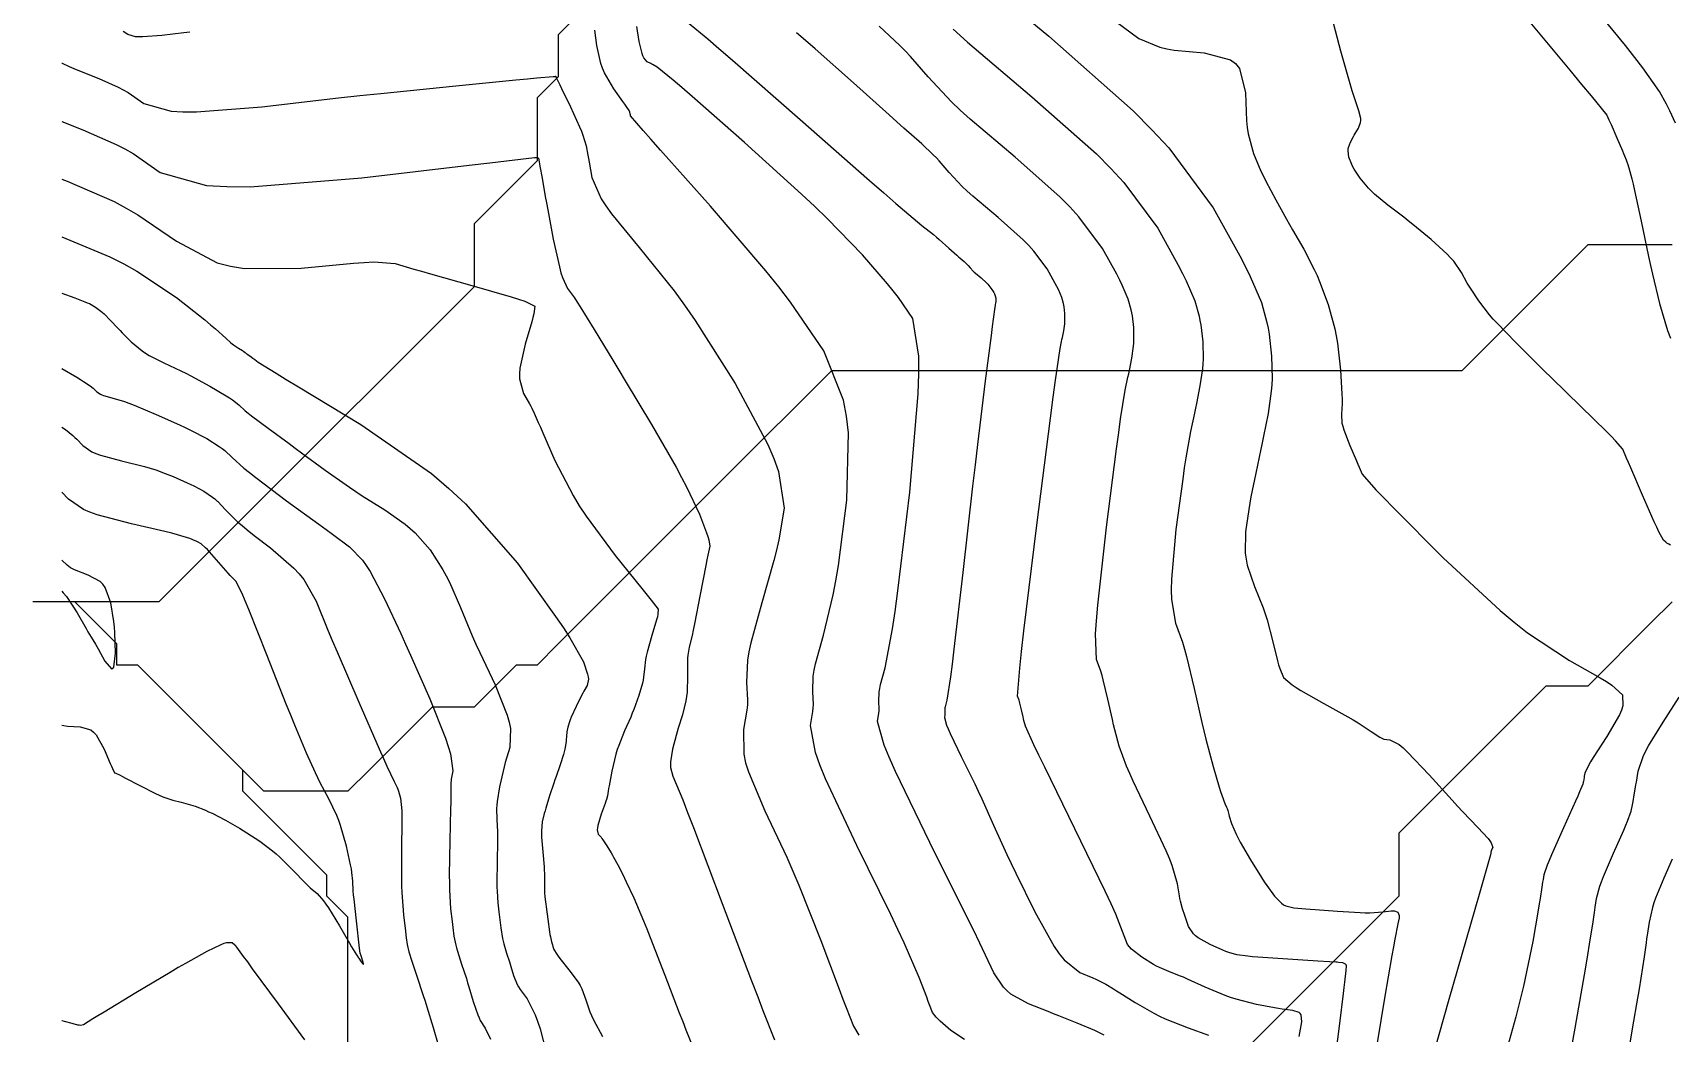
# Model space of a CAD drawing. Header units: metres. Extents: x 837117 to 838479, y 1189012 to 1191015.
# Drawn here: x 837475.1 to 837553, y 1189244.9 to 1189292.5 of the extents above; entities that cross this region are included whole.
import ezdxf

# ---------------------------------------------------------------- set-up
doc = ezdxf.new("R2010")
doc.units = ezdxf.units.M
doc.header["$LTSCALE"] = 0.3
for name, color, linetype in [('COTAS 10', 1, 'Continuous'), ('COTAS INT', 252, 'Continuous'), ('DRENAJE', 5, 'Continuous')]:
    doc.layers.add(name, color=color, linetype=linetype)

msp = doc.modelspace()

# ---------------------------------------------------------------- linework, layer by layer
at = {"layer": 'COTAS 10'}
for points in [[(837506.266, 1189292.99), (837507.238, 1189292.193), (837507.764, 1189291.741), (837508.402, 1189291.188), (837511.632, 1189288.354), (837514.927, 1189285.459), (837515.605, 1189284.868), (837516.182, 1189284.368), (837517.418, 1189283.321), (837517.964, 1189282.881), (837518.106, 1189282.763), (837518.244, 1189282.647), (837518.706, 1189282.242), (837519.08, 1189281.903), (837519.163, 1189281.829), (837519.236, 1189281.763), (837519.425, 1189281.596), (837519.548, 1189281.481), (837519.58, 1189281.449), (837519.611, 1189281.416), (837519.714, 1189281.296), (837519.853, 1189281.148), (837519.906, 1189281.098), (837519.965, 1189281.045), (837520.23, 1189280.819), (837520.496, 1189280.584), (837520.556, 1189280.524), (837520.609, 1189280.466), (837520.749, 1189280.276), (837520.834, 1189280.124), (837520.852, 1189280.09), (837520.867, 1189280.059), (837520.903, 1189279.976), (837520.92, 1189279.914), (837520.923, 1189279.896), (837520.927, 1189279.877), (837520.935, 1189279.807), (837520.936, 1189279.736), (837520.934, 1189279.696), (837520.923, 1189279.625), (837520.909, 1189279.553), (837520.905, 1189279.533), (837520.9, 1189279.513), (837520.884, 1189279.437), (837520.805, 1189278.851), (837520.761, 1189278.509), (837520.707, 1189278.088), (837520.432, 1189275.919), (837520.062, 1189272.893), (837519.948, 1189271.931), (837519.83, 1189270.916), (837519.362, 1189266.806), (837518.942, 1189263.161), (837518.854, 1189262.44), (837518.778, 1189261.844), (837518.606, 1189260.732), (837518.534, 1189260.472), (837518.522, 1189260.413), (837518.513, 1189260.36), (837518.507, 1189260.215), (837518.514, 1189260.102), (837518.512, 1189260.069), (837518.509, 1189260.035), (837518.487, 1189259.908), (837518.59, 1189259.544), (837518.667, 1189259.361), (837518.764, 1189259.143), (837519.289, 1189258.055), (837519.928, 1189256.75), (837520.096, 1189256.394), (837520.262, 1189256.04), (837520.831, 1189254.78), (837521.464, 1189253.389), (837521.669, 1189252.953), (837521.888, 1189252.495), (837522.785, 1189250.653), (837523.713, 1189249.001), (837523.951, 1189248.662), (837524.18, 1189248.375), (837524.936, 1189247.764), (837525.551, 1189247.513), (837525.691, 1189247.452), (837525.817, 1189247.394), (837526.163, 1189247.218), (837526.535, 1189246.991), (837526.677, 1189246.901), (837526.837, 1189246.8), (837527.555, 1189246.34), (837528.448, 1189245.83), (837528.717, 1189245.698), (837528.996, 1189245.57), (837530.082, 1189245.14), (837531.055, 1189244.792)], [(837526.642, 1189293.018), (837527.739, 1189292.209), (837528.741, 1189291.807), (837529.067, 1189291.727), (837529.413, 1189291.659), (837530.839, 1189291.526), (837532.092, 1189291.205), (837532.329, 1189291.02), (837532.519, 1189290.793), (837532.809, 1189289.623), (837532.856, 1189288.302), (837532.893, 1189287.98), (837532.939, 1189287.677), (837533.191, 1189286.739), (837533.547, 1189285.905), (837533.659, 1189285.668), (837533.776, 1189285.428), (837534.249, 1189284.537), (837534.764, 1189283.623), (837534.908, 1189283.369), (837535.053, 1189283.113), (837535.583, 1189282.186), (837536.084, 1189281.216), (837536.212, 1189280.935), (837536.334, 1189280.648), (837536.736, 1189279.563), (837537.052, 1189278.399), (837537.12, 1189278.063), (837537.181, 1189277.72), (837537.331, 1189276.43), (837537.397, 1189275.298), (837537.404, 1189275.056), (837537.407, 1189274.844), (837537.376, 1189274.333), (837537.4, 1189273.915), (837537.437, 1189273.761), (837537.486, 1189273.591), (837537.774, 1189272.841), (837538.092, 1189272.11), (837538.16, 1189271.952), (837538.22, 1189271.814), (837538.365, 1189271.477), (837539.011, 1189270.74), (837539.386, 1189270.35), (837539.846, 1189269.879), (837542.217, 1189267.507), (837544.917, 1189264.993), (837545.584, 1189264.433), (837546.217, 1189263.932), (837548.214, 1189262.615), (837549.68, 1189261.797), (837549.978, 1189261.611), (837550.23, 1189261.442), (837550.748, 1189260.976), (837550.763, 1189260.458), (837550.697, 1189260.256), (837550.601, 1189260.029), (837550, 1189258.995), (837549.353, 1189257.999), (837549.227, 1189257.795), (837549.125, 1189257.623), (837548.948, 1189257.262), (837548.924, 1189257.118), (837548.919, 1189257.083), (837548.913, 1189257.05), (837548.897, 1189256.948), (837548.882, 1189256.862), (837548.877, 1189256.839), (837548.873, 1189256.816), (837548.855, 1189256.736), (837548.702, 1189256.37), (837548.612, 1189256.167), (837548.502, 1189255.919), (837547.932, 1189254.657), (837547.359, 1189253.369), (837547.247, 1189253.105), (837547.156, 1189252.881), (837546.993, 1189252.409), (837546.962, 1189252.194), (837546.953, 1189252.132), (837546.944, 1189252.069), (837546.913, 1189251.836), (837546.827, 1189251.293), (837546.784, 1189251.036), (837546.733, 1189250.731), (837546.479, 1189249.244), (837546.034, 1189247.124), (837545.862, 1189246.42), (837545.669, 1189245.665), (837544.796, 1189242.52)], [(837476.514, 1189285.524), (837476.755, 1189285.431), (837478.999, 1189284.45), (837479.574, 1189284.146), (837480.128, 1189283.829), (837481.959, 1189282.565), (837483.903, 1189281.544), (837484.528, 1189281.379), (837485.19, 1189281.265), (837487.896, 1189281.282), (837490.375, 1189281.53), (837490.895, 1189281.562), (837491.342, 1189281.579), (837492.356, 1189281.508), (837493.245, 1189281.244), (837493.615, 1189281.138), (837494.037, 1189281.018), (837496.006, 1189280.468), (837497.876, 1189279.926), (837498.236, 1189279.811), (837498.527, 1189279.711), (837499.009, 1189279.477), (837498.959, 1189279.118), (837498.915, 1189278.939), (837498.858, 1189278.725), (837498.546, 1189277.667), (837498.292, 1189276.526), (837498.273, 1189276.259), (837498.276, 1189276.015), (837498.468, 1189275.314), (837498.751, 1189274.831), (837498.811, 1189274.724), (837498.862, 1189274.629), (837498.982, 1189274.385), (837499.172, 1189273.938), (837499.268, 1189273.714), (837499.383, 1189273.448), (837499.958, 1189272.128), (837500.823, 1189270.462), (837501.122, 1189269.978), (837501.446, 1189269.484), (837502.831, 1189267.616), (837504.089, 1189266.048), (837504.533, 1189265.493), (837504.878, 1189265.058), (837504.863, 1189264.822), (837504.835, 1189264.699), (837504.797, 1189264.551), (837504.574, 1189263.805), (837504.342, 1189263.008), (837504.299, 1189262.827), (837504.265, 1189262.663), (837504.216, 1189262.216), (837504.182, 1189261.818), (837504.156, 1189261.686), (837504.124, 1189261.543), (837503.951, 1189260.947), (837503.715, 1189260.288), (837503.643, 1189260.106), (837503.569, 1189259.925), (837503.278, 1189259.27), (837502.997, 1189258.578), (837502.93, 1189258.373), (837502.866, 1189258.163), (837502.674, 1189257.353), (837502.541, 1189256.657), (837502.515, 1189256.519), (837502.494, 1189256.404), (837502.458, 1189256.183), (837502.409, 1189256.006), (837502.381, 1189255.918), (837502.345, 1189255.814), (837502.162, 1189255.296), (837502.003, 1189254.769), (837501.982, 1189254.659), (837501.972, 1189254.565), (837502.021, 1189254.355), (837502.154, 1189254.203), (837502.197, 1189254.145), (837502.243, 1189254.081), (837502.431, 1189253.795), (837502.636, 1189253.456), (837502.693, 1189253.359), (837502.749, 1189253.261), (837502.952, 1189252.896), (837503.192, 1189252.427), (837503.271, 1189252.263), (837503.357, 1189252.085), (837503.713, 1189251.317), (837504.179, 1189250.23), (837504.333, 1189249.849), (837504.498, 1189249.434), (837505.187, 1189247.647), (837505.873, 1189245.851), (837506.038, 1189245.43), (837506.191, 1189245.042), (837506.652, 1189243.915)], [(837476.514, 1189259.537), (837476.6, 1189259.521), (837476.782, 1189259.495), (837477.379, 1189259.462), (837477.89, 1189259.309), (837478.018, 1189259.206), (837478.139, 1189259.078), (837478.528, 1189258.399), (837478.811, 1189257.714), (837478.866, 1189257.582), (837478.912, 1189257.474), (837478.991, 1189257.294), (837479.013, 1189257.277), (837479.022, 1189257.272), (837479.032, 1189257.268), (837479.078, 1189257.252), (837479.285, 1189257.152), (837479.397, 1189257.095), (837479.532, 1189257.024), (837480.217, 1189256.661), (837480.967, 1189256.283), (837481.144, 1189256.204), (837481.306, 1189256.135), (837481.781, 1189255.975), (837482.179, 1189255.875), (837482.293, 1189255.844), (837482.409, 1189255.811), (837482.843, 1189255.678), (837483.336, 1189255.489), (837483.49, 1189255.42), (837483.65, 1189255.345), (837484.29, 1189255.016), (837484.959, 1189254.635), (837485.138, 1189254.527), (837485.314, 1189254.419), (837485.925, 1189254.018), (837486.53, 1189253.557), (837486.701, 1189253.41), (837486.873, 1189253.254), (837487.511, 1189252.623), (837488.08, 1189252.037), (837488.21, 1189251.91), (837488.327, 1189251.798), (837488.648, 1189251.521), (837488.959, 1189251.178), (837489.068, 1189251.025), (837489.189, 1189250.846), (837489.71, 1189249.99), (837490.192, 1189249.158), (837490.288, 1189248.994), (837490.368, 1189248.858), (837490.519, 1189248.61), (837490.581, 1189248.523), (837490.605, 1189248.489), (837490.631, 1189248.451), (837490.749, 1189248.28), (837490.842, 1189248.171), (837490.852, 1189248.172), (837490.855, 1189248.187), (837490.811, 1189248.356), (837490.739, 1189248.564), (837490.726, 1189248.605), (837490.715, 1189248.637), (837490.697, 1189248.692), (837490.669, 1189248.932), (837490.518, 1189250.233), (837490.407, 1189251.253), (837490.387, 1189251.47), (837490.371, 1189251.66), (837490.349, 1189252.111), (837490.307, 1189252.531), (837490.278, 1189252.7), (837490.241, 1189252.892), (837490.045, 1189253.78), (837489.768, 1189254.756), (837489.68, 1189255.005), (837489.587, 1189255.244), (837489.211, 1189256.028), (837488.799, 1189256.802), (837488.683, 1189257.035), (837488.566, 1189257.276), (837488.141, 1189258.213), (837487.591, 1189259.531), (837487.396, 1189260.011), (837487.184, 1189260.542), (837486.263, 1189262.878), (837485.403, 1189265.037), (837485.229, 1189265.457), (837485.083, 1189265.799), (837484.785, 1189266.389), (837484.59, 1189266.578), (837484.508, 1189266.667), (837484.414, 1189266.772), (837483.976, 1189267.282), (837483.532, 1189267.792), (837483.435, 1189267.896), (837483.348, 1189267.985), (837483.128, 1189268.173), (837482.957, 1189268.263), (837482.901, 1189268.29), (837482.842, 1189268.318), (837482.599, 1189268.427), (837482.01, 1189268.602), (837481.732, 1189268.672), (837481.406, 1189268.751), (837479.813, 1189269.114), (837478.19, 1189269.552), (837477.844, 1189269.678), (837477.542, 1189269.807), (837476.826, 1189270.289), (837476.514, 1189270.621)]]:
    msp.add_lwpolyline(points, dxfattribs=at)
at = {"layer": 'COTAS INT'}
for points in [[(837519.66, 1189295.469), (837523.462, 1189292.318), (837527.464, 1189288.774), (837528.357, 1189287.872), (837529.157, 1189287.004), (837531.268, 1189284.157), (837532.535, 1189281.869), (837532.803, 1189281.354), (837533.034, 1189280.891), (837533.569, 1189279.645), (837533.825, 1189278.702), (837533.881, 1189278.429), (837533.93, 1189278.151), (837534.052, 1189277.105), (837534.074, 1189276.029), (837534.06, 1189275.732), (837534.037, 1189275.435), (837533.884, 1189274.368), (837533.666, 1189273.286), (837533.603, 1189272.98), (837533.538, 1189272.671), (837533.297, 1189271.534), (837533.07, 1189270.404), (837533.016, 1189270.1), (837532.965, 1189269.799), (837532.812, 1189268.743), (837532.798, 1189267.717), (837532.835, 1189267.434), (837532.889, 1189267.153), (837533.236, 1189266.141), (837533.651, 1189265.124), (837533.75, 1189264.839), (837533.841, 1189264.553), (837534.111, 1189263.506), (837534.326, 1189262.603), (837534.382, 1189262.408), (837534.437, 1189262.236), (837534.624, 1189261.812), (837535.025, 1189261.458), (837535.215, 1189261.33), (837535.438, 1189261.189), (837536.531, 1189260.573), (837537.678, 1189259.942), (837537.935, 1189259.792), (837538.167, 1189259.652), (837538.787, 1189259.234), (837539.199, 1189258.963), (837539.298, 1189258.915), (837539.392, 1189258.878), (837539.678, 1189258.845), (837540.114, 1189258.616), (837540.302, 1189258.456), (837540.518, 1189258.253), (837541.542, 1189257.174), (837542.637, 1189255.966), (837542.898, 1189255.683), (837543.141, 1189255.422), (837543.869, 1189254.667), (837544.347, 1189254.15), (837544.433, 1189254.04), (837544.499, 1189253.944), (837544.569, 1189253.716), (837544.519, 1189253.604), (837544.509, 1189253.582), (837544.501, 1189253.564), (837544.488, 1189253.528), (837544.486, 1189253.517), (837544.486, 1189253.514), (837544.485, 1189253.511), (837544.484, 1189253.499), (837544.479, 1189253.47), (837544.477, 1189253.457), (837544.474, 1189253.441), (837544.461, 1189253.363), (837544.147, 1189252.252), (837543.954, 1189251.584), (837543.716, 1189250.76), (837542.475, 1189246.483), (837541.261, 1189242.162)], [(837545.304, 1189294.247), (837548.233, 1189290.714), (837548.795, 1189290.033), (837549.25, 1189289.481), (837549.997, 1189288.561), (837550.097, 1189288.348), (837550.145, 1189288.242), (837550.201, 1189288.115), (837550.474, 1189287.489), (837550.741, 1189286.865), (837550.794, 1189286.741), (837550.837, 1189286.637), (837550.914, 1189286.436), (837550.944, 1189286.34), (837550.958, 1189286.302), (837550.974, 1189286.259), (837551.05, 1189286.064), (837551.194, 1189285.535), (837551.252, 1189285.282), (837551.319, 1189284.983), (837551.627, 1189283.517), (837551.981, 1189281.842), (837552.076, 1189281.411), (837552.17, 1189280.994), (837552.499, 1189279.608), (837552.889, 1189278.315), (837553.021, 1189277.958)], [(837553.262, 1189288.19), (837552.997, 1189288.767), (837552.917, 1189288.93), (837552.834, 1189289.094), (837552.51, 1189289.699), (837551.713, 1189290.82), (837551.332, 1189291.309), (837550.882, 1189291.876), (837548.677, 1189294.572)], [(837553.03, 1189268.104), (837552.949, 1189268.144), (837552.855, 1189268.204), (837552.827, 1189268.225), (837552.799, 1189268.248), (837552.691, 1189268.346), (837552.469, 1189268.743), (837552.369, 1189268.953), (837552.252, 1189269.207), (837551.689, 1189270.489), (837551.137, 1189271.777), (837551.026, 1189272.035), (837550.934, 1189272.25), (837550.753, 1189272.67), (837550.41, 1189273.068), (837550.216, 1189273.27), (837549.978, 1189273.51), (837548.761, 1189274.708), (837547.369, 1189276.064), (837547.022, 1189276.404), (837546.691, 1189276.729), (837545.632, 1189277.775), (837544.789, 1189278.649), (837544.593, 1189278.866), (837544.414, 1189279.072), (837543.906, 1189279.723), (837543.537, 1189280.284), (837543.445, 1189280.433), (837543.358, 1189280.578), (837543.084, 1189281.08), (837542.714, 1189281.615), (837542.567, 1189281.781), (837542.4, 1189281.956), (837541.634, 1189282.651), (837540.777, 1189283.357), (837540.553, 1189283.538), (837540.334, 1189283.713), (837539.588, 1189284.29), (837538.951, 1189284.812), (837538.801, 1189284.951), (837538.663, 1189285.089), (837538.257, 1189285.568), (837537.975, 1189286.004), (837537.914, 1189286.114), (837537.861, 1189286.219), (837537.732, 1189286.562), (837537.694, 1189286.863), (837537.699, 1189286.943), (837537.709, 1189287.021), (837537.801, 1189287.288), (837537.941, 1189287.545), (837537.982, 1189287.615), (837538.024, 1189287.686), (837538.183, 1189287.942), (837538.287, 1189288.223), (837538.293, 1189288.311), (837538.291, 1189288.402), (837538.201, 1189288.767), (837537.977, 1189289.441), (837537.889, 1189289.728), (837537.79, 1189290.057), (837537.338, 1189291.609), (837536.919, 1189293.246)], [(837482.601, 1189292.51), (837482.312, 1189292.478), (837481.258, 1189292.357), (837480.363, 1189292.287), (837480.175, 1189292.288), (837480.013, 1189292.297), (837479.643, 1189292.402), (837479.425, 1189292.552)], [(837519.446, 1189244.585), (837518.793, 1189245.01), (837518.291, 1189245.45), (837518.189, 1189245.549), (837518.103, 1189245.637), (837517.926, 1189245.873), (837517.785, 1189246.229), (837517.721, 1189246.394), (837517.647, 1189246.588), (837517.291, 1189247.526), (837516.578, 1189249.174), (837516.278, 1189249.814), (837515.934, 1189250.535), (837514.324, 1189253.806), (837512.83, 1189256.991), (837512.56, 1189257.657), (837512.351, 1189258.231), (837512.114, 1189259.523), (837512.233, 1189260.184), (837512.248, 1189260.358), (837512.256, 1189260.529), (837512.222, 1189261.118), (837512.251, 1189261.875), (837512.298, 1189262.153), (837512.362, 1189262.46), (837512.735, 1189263.816), (837513.201, 1189265.743), (837513.324, 1189266.411), (837513.444, 1189267.138), (837513.853, 1189270.246), (837513.922, 1189273.457), (837513.828, 1189274.248), (837513.684, 1189274.997), (837512.756, 1189277.35), (837511.169, 1189279.667), (837510.611, 1189280.395), (837510.001, 1189281.159), (837507.369, 1189284.229), (837504.979, 1189286.904), (837504.522, 1189287.42), (837504.154, 1189287.838), (837503.563, 1189288.535), (837503.553, 1189288.589), (837503.55, 1189288.602), (837503.548, 1189288.613), (837503.542, 1189288.647), (837503.531, 1189288.684), (837503.519, 1189288.714), (837503.487, 1189288.784), (837503.352, 1189288.992), (837503.28, 1189289.094), (837503.194, 1189289.216), (837502.76, 1189289.819), (837502.313, 1189290.579), (837502.219, 1189290.8), (837502.138, 1189291.025), (837501.952, 1189291.878), (837501.864, 1189292.615)], [(837526.095, 1189244.785), (837525.873, 1189244.894), (837525.648, 1189245.001), (837524.806, 1189245.36), (837523.924, 1189245.708), (837523.674, 1189245.808), (837523.421, 1189245.909), (837522.486, 1189246.285), (837521.654, 1189246.745), (837521.466, 1189246.898), (837521.297, 1189247.063), (837520.84, 1189247.752), (837520.169, 1189249.169), (837519.864, 1189249.792), (837519.508, 1189250.515), (837517.792, 1189253.961), (837516.162, 1189257.338), (837515.86, 1189258.017), (837515.622, 1189258.586), (837515.3, 1189259.716), (837515.371, 1189260.109), (837515.38, 1189260.214), (837515.385, 1189260.316), (837515.365, 1189260.666), (837515.382, 1189261.118), (837515.41, 1189261.283), (837515.448, 1189261.466), (837515.671, 1189262.274), (837516.026, 1189264.115), (837516.148, 1189264.95), (837516.28, 1189265.925), (837516.842, 1189270.621), (837517.246, 1189275.306), (837517.278, 1189276.274), (837517.276, 1189277.1), (837516.98, 1189278.895), (837516.297, 1189279.885), (837516.051, 1189280.203), (837515.78, 1189280.54), (837514.595, 1189281.918), (837512.915, 1189283.652), (837512.332, 1189284.215), (837511.698, 1189284.813), (837508.981, 1189287.27), (837506.487, 1189289.457), (837505.994, 1189289.884), (837505.586, 1189290.234), (837504.826, 1189290.855), (837504.629, 1189290.964), (837504.577, 1189290.992), (837504.526, 1189291.018), (837504.349, 1189291.105), (837504.187, 1189291.3), (837504.146, 1189291.395), (837504.105, 1189291.508), (837503.971, 1189292.066), (837503.852, 1189292.791)], [(837535.361, 1189244.721), (837535.401, 1189244.905), (837535.491, 1189245.421), (837535.453, 1189245.748), (837535.412, 1189245.813), (837535.359, 1189245.866), (837535.059, 1189245.965), (837534.559, 1189246.024), (837534.381, 1189246.052), (837534.184, 1189246.086), (837533.329, 1189246.253), (837532.365, 1189246.501), (837532.099, 1189246.586), (837531.835, 1189246.678), (837530.888, 1189247.072), (837530.051, 1189247.454), (837529.856, 1189247.539), (837529.677, 1189247.616), (837529.165, 1189247.818), (837528.719, 1189248.009), (837528.583, 1189248.078), (837528.44, 1189248.155), (837527.878, 1189248.494), (837527.384, 1189248.885), (837527.285, 1189248.995), (837527.202, 1189249.105), (837527.038, 1189249.509), (837526.643, 1189250.539), (837526.415, 1189251.044), (837526.136, 1189251.644), (837524.698, 1189254.605), (837523.258, 1189257.535), (837522.977, 1189258.116), (837522.748, 1189258.596), (837522.343, 1189259.496), (837522.271, 1189259.765), (837522.251, 1189259.847), (837522.23, 1189259.932), (837522.156, 1189260.267), (837522.081, 1189260.584), (837522.061, 1189260.657), (837522.041, 1189260.724), (837521.971, 1189260.915), (837522.07, 1189262.255), (837522.156, 1189263.047), (837522.269, 1189264.022), (837522.888, 1189269.063), (837523.535, 1189274.142), (837523.665, 1189275.141), (837523.773, 1189275.963), (837523.987, 1189277.461), (837524.06, 1189277.802), (837524.079, 1189277.895), (837524.098, 1189277.987), (837524.163, 1189278.311), (837524.21, 1189278.631), (837524.216, 1189278.72), (837524.221, 1189278.809), (837524.214, 1189279.132), (837524.177, 1189279.446), (837524.163, 1189279.529), (837524.146, 1189279.611), (837524.069, 1189279.894), (837523.909, 1189280.267), (837523.839, 1189280.406), (837523.759, 1189280.56), (837523.379, 1189281.246), (837522.746, 1189282.1), (837522.506, 1189282.361), (837522.238, 1189282.631), (837521.038, 1189283.694), (837519.84, 1189284.711), (837519.574, 1189284.953), (837519.336, 1189285.177), (837518.711, 1189285.842), (837518.244, 1189286.386), (837518.105, 1189286.533), (837517.961, 1189286.679), (837517.408, 1189287.195), (837516.557, 1189287.95), (837516.226, 1189288.247), (837515.854, 1189288.582), (837514.164, 1189290.108), (837512.343, 1189291.727), (837511.888, 1189292.121), (837511.454, 1189292.491)], [(837537.105, 1189243.853), (837537.297, 1189245.346), (837537.464, 1189246.767), (837537.499, 1189247.062), (837537.531, 1189247.314), (837537.606, 1189247.867), (837537.609, 1189248.089), (837537.595, 1189248.132), (837537.574, 1189248.168), (837537.445, 1189248.233), (837537.241, 1189248.249), (837537.173, 1189248.253), (837537.101, 1189248.258), (837536.8, 1189248.276), (837536.258, 1189248.309), (837536.034, 1189248.323), (837535.777, 1189248.339), (837534.584, 1189248.414), (837533.395, 1189248.498), (837533.141, 1189248.52), (837532.92, 1189248.541), (837532.394, 1189248.61), (837532.01, 1189248.724), (837531.878, 1189248.774), (837531.735, 1189248.83), (837531.128, 1189249.098), (837530.557, 1189249.423), (837530.437, 1189249.514), (837530.334, 1189249.607), (837530.1, 1189249.951), (837529.98, 1189250.293), (837529.949, 1189250.385), (837529.918, 1189250.476), (837529.815, 1189250.792), (837529.718, 1189251.163), (837529.692, 1189251.288), (837529.666, 1189251.423), (837529.574, 1189251.99), (837529.318, 1189252.868), (837529.188, 1189253.198), (837529.034, 1189253.565), (837528.264, 1189255.208), (837527.472, 1189256.868), (837527.303, 1189257.246), (837527.156, 1189257.59), (837526.806, 1189258.537), (837526.596, 1189259.317), (837526.537, 1189259.555), (837526.478, 1189259.803), (837526.261, 1189260.777), (837526.046, 1189261.696), (837525.987, 1189261.909), (837525.93, 1189262.103), (837525.726, 1189262.657), (837525.676, 1189263.888), (837525.716, 1189264.51), (837525.778, 1189265.254), (837526.196, 1189268.956), (837526.678, 1189272.694), (837526.782, 1189273.46), (837526.872, 1189274.11), (837527.09, 1189275.486), (837527.219, 1189276.092), (837527.254, 1189276.257), (837527.287, 1189276.42), (837527.404, 1189276.997), (837527.486, 1189277.566), (837527.498, 1189277.724), (837527.505, 1189277.882), (837527.493, 1189278.456), (837527.428, 1189279.014), (837527.402, 1189279.162), (837527.372, 1189279.308), (837527.236, 1189279.811), (837526.951, 1189280.475), (837526.827, 1189280.722), (837526.684, 1189280.997), (837526.009, 1189282.216), (837524.883, 1189283.735), (837524.457, 1189284.198), (837523.98, 1189284.679), (837521.846, 1189286.569), (837519.716, 1189288.377), (837519.242, 1189288.807), (837518.819, 1189289.206), (837517.709, 1189290.389), (837516.878, 1189291.355), (837516.63, 1189291.617), (837516.375, 1189291.877), (837515.391, 1189292.794)], [(837518.911, 1189292.661), (837519.592, 1189292.044), (837522.654, 1189289.444), (837525.722, 1189286.726), (837526.407, 1189286.035), (837527.02, 1189285.369), (837528.638, 1189283.187), (837529.61, 1189281.433), (837529.815, 1189281.038), (837529.992, 1189280.683), (837530.403, 1189279.728), (837530.599, 1189279.005), (837530.642, 1189278.796), (837530.679, 1189278.583), (837530.773, 1189277.781), (837530.789, 1189276.956), (837530.779, 1189276.728), (837530.761, 1189276.501), (837530.644, 1189275.682), (837530.476, 1189274.853), (837530.428, 1189274.618), (837530.379, 1189274.382), (837530.193, 1189273.51), (837529.971, 1189272.257), (837529.899, 1189271.78), (837529.822, 1189271.246), (837529.504, 1189268.85), (837529.288, 1189266.485), (837529.275, 1189265.972), (837529.283, 1189265.52), (837529.481, 1189264.399), (837529.818, 1189263.483), (837529.914, 1189263.16), (837530.01, 1189262.808), (837530.367, 1189261.286), (837530.726, 1189259.673), (837530.824, 1189259.263), (837530.922, 1189258.869), (837531.269, 1189257.577), (837531.564, 1189256.583), (837531.628, 1189256.377), (837531.685, 1189256.2), (837531.83, 1189255.811), (837531.909, 1189255.641), (837531.925, 1189255.603), (837531.939, 1189255.569), (837531.965, 1189255.479), (837531.998, 1189255.345), (837532.016, 1189255.284), (837532.037, 1189255.213), (837532.145, 1189254.867), (837532.364, 1189254.349), (837532.456, 1189254.168), (837532.561, 1189253.971), (837533.05, 1189253.127), (837533.577, 1189252.284), (837533.704, 1189252.088), (837533.824, 1189251.908), (837534.193, 1189251.394), (837534.527, 1189251.061), (837534.625, 1189250.996), (837534.727, 1189250.942), (837535.113, 1189250.843), (837535.676, 1189250.804), (837535.889, 1189250.788), (837536.126, 1189250.769), (837537.187, 1189250.683), (837538.26, 1189250.618), (837538.506, 1189250.612), (837538.728, 1189250.613), (837539.344, 1189250.66), (837539.74, 1189250.707), (837539.823, 1189250.707), (837539.895, 1189250.701), (837540.063, 1189250.634), (837540.12, 1189250.486), (837540.123, 1189250.431), (837540.12, 1189250.368), (837540.063, 1189250.089), (837539.907, 1189249.35), (837539.842, 1189248.998), (837539.767, 1189248.581), (837539.416, 1189246.544), (837539.066, 1189244.419)], [(837476.514, 1189291.047), (837476.516, 1189291.046), (837476.862, 1189290.889), (837477.192, 1189290.743), (837478.267, 1189290.306), (837479.194, 1189289.901), (837479.431, 1189289.776), (837479.659, 1189289.644), (837480.415, 1189289.123), (837481.7, 1189288.759), (837482.263, 1189288.727), (837482.915, 1189288.725), (837486.018, 1189288.968), (837489.675, 1189289.387), (837490.678, 1189289.497), (837491.676, 1189289.604), (837495.244, 1189289.966), (837498.106, 1189290.243), (837498.66, 1189290.296), (837499.109, 1189290.339), (837499.871, 1189290.407), (837499.942, 1189290.409), (837499.956, 1189290.41), (837499.968, 1189290.412), (837499.992, 1189290.419), (837500.001, 1189290.421), (837500.004, 1189290.418), (837500.008, 1189290.403), (837500.011, 1189290.384), (837500.013, 1189290.379), (837500.014, 1189290.375), (837500.021, 1189290.362), (837500.13, 1189290.141), (837500.195, 1189290.005), (837500.277, 1189289.837), (837500.699, 1189288.962), (837501.131, 1189288.017), (837501.219, 1189287.805), (837501.293, 1189287.616), (837501.445, 1189287.11), (837501.525, 1189286.656), (837501.554, 1189286.499), (837501.586, 1189286.329), (837501.725, 1189285.598), (837502.164, 1189284.59), (837502.385, 1189284.244), (837502.65, 1189283.869), (837503.965, 1189282.276), (837505.637, 1189280.199), (837506.127, 1189279.52), (837506.628, 1189278.796), (837508.532, 1189275.804), (837510.093, 1189272.895), (837510.378, 1189272.223), (837510.598, 1189271.608), (837510.863, 1189269.87), (837510.607, 1189268.35), (837510.5, 1189267.873), (837510.377, 1189267.372), (837509.8, 1189265.357), (837509.276, 1189263.454), (837509.186, 1189263.023), (837509.12, 1189262.633), (837509.08, 1189261.569), (837509.127, 1189260.743), (837509.116, 1189260.503), (837509.094, 1189260.258), (837508.928, 1189259.33), (837508.941, 1189258.153), (837509.033, 1189257.751), (837509.163, 1189257.315), (837509.95, 1189255.463), (837510.987, 1189253.257), (837511.275, 1189252.598), (837511.563, 1189251.917), (837512.607, 1189249.286), (837513.482, 1189246.979), (837513.664, 1189246.503), (837513.82, 1189246.097), (837514.168, 1189245.22), (837514.423, 1189244.791)], [(837476.514, 1189288.259), (837477.511, 1189287.868), (837479.096, 1189287.175), (837479.502, 1189286.961), (837479.893, 1189286.737), (837481.187, 1189285.844), (837483.387, 1189285.221), (837484.35, 1189285.166), (837485.467, 1189285.163), (837490.777, 1189285.578), (837495.877, 1189286.183), (837496.861, 1189286.299), (837497.658, 1189286.394), (837498.993, 1189286.55), (837499.095, 1189286.552), (837499.116, 1189286.549), (837499.134, 1189286.545), (837499.173, 1189286.517), (837499.211, 1189286.349), (837499.228, 1189286.257), (837499.249, 1189286.145), (837499.348, 1189285.573), (837499.503, 1189284.7), (837499.558, 1189284.397), (837499.619, 1189284.068), (837499.886, 1189282.661), (837500.174, 1189281.342), (837500.248, 1189281.068), (837500.32, 1189280.834), (837500.562, 1189280.322), (837500.894, 1189279.869), (837501.024, 1189279.673), (837501.169, 1189279.446), (837501.832, 1189278.37), (837502.716, 1189276.9), (837503.002, 1189276.424), (837503.306, 1189275.918), (837504.551, 1189273.843), (837505.729, 1189271.808), (837505.99, 1189271.328), (837506.224, 1189270.883), (837506.833, 1189269.577), (837507.169, 1189268.692), (837507.229, 1189268.512), (837507.276, 1189268.362), (837507.329, 1189268.054), (837507.237, 1189267.629), (837507.191, 1189267.403), (837507.138, 1189267.131), (837506.873, 1189265.758), (837506.598, 1189264.354), (837506.538, 1189264.062), (837506.484, 1189263.812), (837506.35, 1189263.258), (837506.283, 1189262.875), (837506.272, 1189262.733), (837506.265, 1189262.575), (837506.267, 1189261.873), (837506.246, 1189261.102), (837506.224, 1189260.9), (837506.195, 1189260.703), (837506.031, 1189260.036), (837505.831, 1189259.398), (837505.779, 1189259.22), (837505.728, 1189259.041), (837505.559, 1189258.392), (837505.464, 1189257.8), (837505.461, 1189257.657), (837505.467, 1189257.524), (837505.575, 1189257.119), (837506.04, 1189255.978), (837506.272, 1189255.381), (837506.549, 1189254.661), (837507.922, 1189251.047), (837509.317, 1189247.37), (837509.607, 1189246.611), (837509.856, 1189245.965), (837510.41, 1189244.567)], [(837476.514, 1189282.776), (837478.785, 1189281.818), (837479.455, 1189281.484), (837480.08, 1189281.146), (837481.969, 1189279.893), (837483.302, 1189278.819), (837483.577, 1189278.593), (837483.81, 1189278.399), (837484.311, 1189277.955), (837484.544, 1189277.735), (837484.609, 1189277.681), (837484.673, 1189277.631), (837484.908, 1189277.476), (837485.101, 1189277.364), (837485.139, 1189277.34), (837485.172, 1189277.32), (837485.235, 1189277.273), (837485.28, 1189277.232), (837485.301, 1189277.215), (837485.325, 1189277.196), (837485.444, 1189277.107), (837485.592, 1189276.999), (837485.635, 1189276.967), (837485.68, 1189276.935), (837485.848, 1189276.812), (837486.702, 1189276.281), (837487.179, 1189275.991), (837487.76, 1189275.639), (837490.725, 1189273.854), (837494.086, 1189271.509), (837494.915, 1189270.804), (837495.702, 1189270.075), (837498.178, 1189267.244), (837499.994, 1189264.708), (837500.364, 1189264.165), (837500.675, 1189263.691), (837501.322, 1189262.555), (837501.513, 1189261.966), (837501.538, 1189261.837), (837501.551, 1189261.723), (837501.498, 1189261.433), (837501.338, 1189261.161), (837501.283, 1189261.058), (837501.224, 1189260.943), (837500.972, 1189260.427), (837500.739, 1189259.913), (837500.692, 1189259.8), (837500.652, 1189259.699), (837500.569, 1189259.437), (837500.535, 1189259.225), (837500.527, 1189259.155), (837500.518, 1189259.08), (837500.49, 1189258.769), (837500.431, 1189258.389), (837500.404, 1189258.271), (837500.371, 1189258.147), (837500.212, 1189257.652), (837500.018, 1189257.101), (837499.963, 1189256.942), (837499.908, 1189256.779), (837499.708, 1189256.168), (837499.531, 1189255.595), (837499.492, 1189255.458), (837499.456, 1189255.329), (837499.362, 1189254.938), (837499.323, 1189254.516), (837499.323, 1189254.368), (837499.327, 1189254.206), (837499.38, 1189253.509), (837499.443, 1189252.804), (837499.455, 1189252.637), (837499.463, 1189252.483), (837499.471, 1189252.027), (837499.466, 1189251.699), (837499.467, 1189251.625), (837499.468, 1189251.558), (837499.479, 1189251.376), (837499.51, 1189251.129), (837499.524, 1189251.02), (837499.541, 1189250.895), (837499.62, 1189250.299), (837499.706, 1189249.702), (837499.726, 1189249.577), (837499.745, 1189249.468), (837499.801, 1189249.221), (837499.846, 1189249.086), (837499.87, 1189249.01), (837499.911, 1189248.871), (837500.046, 1189248.638), (837500.116, 1189248.54), (837500.201, 1189248.428), (837500.627, 1189247.902), (837501.068, 1189247.305), (837501.161, 1189247.149), (837501.243, 1189246.996), (837501.435, 1189246.473), (837501.623, 1189245.902), (837501.703, 1189245.719), (837501.794, 1189245.524), (837502.223, 1189244.731)], [(837476.514, 1189280.092), (837477.122, 1189279.872), (837477.603, 1189279.691), (837477.715, 1189279.643), (837477.818, 1189279.597), (837478.11, 1189279.436), (837478.359, 1189279.246), (837478.435, 1189279.18), (837478.513, 1189279.108), (837478.82, 1189278.801), (837479.17, 1189278.436), (837479.275, 1189278.327), (837479.384, 1189278.215), (837479.809, 1189277.781), (837480.321, 1189277.35), (837480.485, 1189277.239), (837480.659, 1189277.132), (837481.366, 1189276.776), (837482.168, 1189276.406), (837482.401, 1189276.29), (837482.64, 1189276.167), (837483.542, 1189275.675), (837484.322, 1189275.213), (837484.483, 1189275.11), (837484.62, 1189275.018), (837484.92, 1189274.775), (837485.224, 1189274.5), (837485.363, 1189274.387), (837485.527, 1189274.259), (837486.322, 1189273.664), (837487.317, 1189272.935), (837487.608, 1189272.722), (837487.906, 1189272.504), (837489.035, 1189271.679), (837490.184, 1189270.867), (837490.494, 1189270.658), (837490.8, 1189270.455), (837491.874, 1189269.78), (837492.843, 1189269.104), (837493.082, 1189268.901), (837493.309, 1189268.691), (837494.023, 1189267.875), (837494.63, 1189266.931), (837494.789, 1189266.641), (837494.944, 1189266.338), (837495.473, 1189265.14), (837496.031, 1189263.795), (837496.205, 1189263.4), (837496.387, 1189262.995), (837497.114, 1189261.45), (837497.697, 1189260.016), (837497.788, 1189259.681), (837497.849, 1189259.373), (837497.817, 1189258.481), (837497.601, 1189257.758), (837497.547, 1189257.556), (837497.495, 1189257.352), (837497.327, 1189256.607), (837497.213, 1189255.912), (837497.195, 1189255.739), (837497.183, 1189255.575), (837497.192, 1189255.053), (837497.226, 1189254.46), (837497.229, 1189254.25), (837497.231, 1189254.021), (837497.217, 1189253.031), (837497.202, 1189252.053), (837497.203, 1189251.832), (837497.207, 1189251.632), (837497.239, 1189251.09), (837497.29, 1189250.663), (837497.306, 1189250.536), (837497.323, 1189250.404), (837497.39, 1189249.897), (837497.475, 1189249.388), (837497.503, 1189249.256), (837497.533, 1189249.127), (837497.66, 1189248.693), (837497.797, 1189248.281), (837497.834, 1189248.166), (837497.87, 1189248.05), (837497.995, 1189247.629), (837498.168, 1189247.2), (837498.234, 1189247.079), (837498.307, 1189246.957), (837498.636, 1189246.511), (837499.028, 1189245.762), (837499.14, 1189245.45), (837499.255, 1189245.093), (837499.683, 1189243.422)], [(837476.514, 1189276.503), (837477.215, 1189276.094), (837477.39, 1189275.989), (837477.539, 1189275.899), (837477.857, 1189275.692), (837477.995, 1189275.577), (837478.063, 1189275.513), (837478.172, 1189275.397), (837478.342, 1189275.283), (837478.413, 1189275.252), (837478.495, 1189275.222), (837478.88, 1189275.119), (837479.481, 1189274.936), (837479.699, 1189274.857), (837479.941, 1189274.764), (837481.002, 1189274.327), (837482.106, 1189273.833), (837482.374, 1189273.706), (837482.626, 1189273.584), (837483.404, 1189273.174), (837483.997, 1189272.804), (837484.133, 1189272.706), (837484.258, 1189272.609), (837484.606, 1189272.277), (837485.167, 1189271.767), (837485.426, 1189271.559), (837485.73, 1189271.321), (837487.2, 1189270.22), (837488.732, 1189269.098), (837489.074, 1189268.847), (837489.381, 1189268.622), (837490.196, 1189268.026), (837490.807, 1189267.386), (837490.986, 1189267.134), (837491.169, 1189266.849), (837491.863, 1189265.547), (837492.63, 1189263.895), (837492.859, 1189263.39), (837493.094, 1189262.863), (837494.005, 1189260.787), (837494.756, 1189258.917), (837494.891, 1189258.52), (837494.995, 1189258.176), (837495.106, 1189257.372), (837495.033, 1189256.973), (837495.021, 1189256.884), (837495.011, 1189256.805), (837495.005, 1189256.597), (837495.008, 1189256.116), (837495.004, 1189255.864), (837494.998, 1189255.56), (837494.962, 1189254.035), (837494.938, 1189252.407), (837494.94, 1189252.039), (837494.946, 1189251.707), (837494.998, 1189250.805), (837495.07, 1189250.197), (837495.088, 1189250.051), (837495.105, 1189249.913), (837495.159, 1189249.495), (837495.243, 1189249.074), (837495.279, 1189248.935), (837495.321, 1189248.786), (837495.519, 1189248.165), (837495.748, 1189247.476), (837495.809, 1189247.284), (837495.869, 1189247.091), (837496.08, 1189246.387), (837496.291, 1189245.762), (837496.351, 1189245.618), (837496.413, 1189245.487), (837496.645, 1189245.12), (837496.903, 1189244.596)], [(837476.514, 1189273.727), (837476.675, 1189273.614), (837477.034, 1189273.315), (837477.125, 1189273.231), (837477.213, 1189273.148), (837477.499, 1189272.843), (837477.942, 1189272.545), (837478.129, 1189272.465), (837478.343, 1189272.387), (837479.346, 1189272.116), (837480.443, 1189271.843), (837480.716, 1189271.764), (837480.975, 1189271.683), (837481.425, 1189271.517), (837481.8, 1189271.377), (837482.474, 1189271.076), (837482.638, 1189270.998), (837482.792, 1189270.923), (837483.266, 1189270.673), (837483.673, 1189270.394), (837483.784, 1189270.301), (837483.895, 1189270.201), (837483.921, 1189270.175), (837484.291, 1189269.78), (837484.859, 1189269.22), (837485.078, 1189269.032), (837485.323, 1189268.83), (837485.662, 1189268.571), (837486.435, 1189267.98), (837487.549, 1189267.017), (837487.797, 1189266.743), (837488.019, 1189266.465), (837488.6, 1189265.437), (837489.161, 1189264.062), (837489.369, 1189263.567), (837489.601, 1189263.021), (837490.629, 1189260.637), (837491.604, 1189258.408), (837491.803, 1189257.96), (837491.971, 1189257.587), (837492.317, 1189256.851), (837492.45, 1189256.575), (837492.482, 1189256.49), (837492.514, 1189256.403), (837492.611, 1189256.058), (837492.673, 1189255.466), (837492.681, 1189255.223), (837492.686, 1189254.945), (837492.671, 1189253.652), (837492.66, 1189252.248), (837492.667, 1189251.899), (837492.679, 1189251.568), (837492.758, 1189250.519), (837492.85, 1189249.732), (837492.87, 1189249.566), (837492.887, 1189249.422), (837492.928, 1189249.094), (837493.012, 1189248.76), (837493.056, 1189248.614), (837493.109, 1189248.444), (837493.379, 1189247.637), (837493.699, 1189246.671), (837493.785, 1189246.402), (837493.869, 1189246.131), (837494.164, 1189245.145), (837494.413, 1189244.324)], [(837476.514, 1189265.908), (837476.575, 1189265.843), (837476.722, 1189265.666), (837477.238, 1189264.879), (837477.658, 1189264.133), (837477.744, 1189263.982), (837477.818, 1189263.856), (837477.975, 1189263.602), (837478.109, 1189263.388), (837478.167, 1189263.286), (837478.236, 1189263.167), (837478.56, 1189262.582), (837478.872, 1189262.213), (837478.932, 1189262.229), (837478.98, 1189262.296), (837479.06, 1189262.966), (837479.028, 1189263.944), (837479.007, 1189264.206), (837478.98, 1189264.465), (837478.837, 1189265.365), (837478.561, 1189266.097), (837478.451, 1189266.25), (837478.327, 1189266.38), (837477.754, 1189266.671), (837477.102, 1189266.924), (837476.927, 1189267.031), (837476.755, 1189267.155), (837476.514, 1189267.387)], [(837547.921, 1189241.996), (837548.497, 1189245.125), (837548.992, 1189248.022), (837549.091, 1189248.615), (837549.175, 1189249.117), (837549.342, 1189250.174), (837549.403, 1189250.628), (837549.42, 1189250.75), (837549.437, 1189250.87), (837549.498, 1189251.29), (837549.661, 1189251.87), (837549.742, 1189252.091), (837549.839, 1189252.339), (837550.321, 1189253.454), (837550.804, 1189254.544), (837550.902, 1189254.775), (837550.985, 1189254.977), (837551.153, 1189255.453), (837551.217, 1189255.74), (837551.234, 1189255.822), (837551.25, 1189255.906), (837551.305, 1189256.217), (837551.364, 1189256.584), (837551.383, 1189256.702), (837551.403, 1189256.828), (837551.487, 1189257.345), (837551.725, 1189258.047), (837551.843, 1189258.289), (837551.983, 1189258.553), (837552.677, 1189259.678), (837553.437, 1189260.872)], [(837553.107, 1189253.168), (837552.711, 1189252.251), (837552.32, 1189251.31), (837552.237, 1189251.078), (837552.166, 1189250.858), (837552.003, 1189250.17), (837551.913, 1189249.547), (837551.888, 1189249.368), (837551.863, 1189249.187), (837551.771, 1189248.512), (837551.532, 1189246.995), (837551.414, 1189246.284), (837551.273, 1189245.447), (837550.578, 1189241.37)], [(837488.061, 1189244.569), (837486.807, 1189246.281), (837485.583, 1189247.951), (837485.347, 1189248.274), (837485.156, 1189248.536), (837484.839, 1189248.976), (837484.789, 1189249.033), (837484.766, 1189249.053), (837484.74, 1189249.076), (837484.613, 1189249.174), (837484.334, 1189249.18), (837484.212, 1189249.144), (837484.071, 1189249.092), (837483.399, 1189248.768), (837482.395, 1189248.204), (837482.045, 1189248), (837481.663, 1189247.776), (837480.022, 1189246.796), (837478.518, 1189245.886), (837478.222, 1189245.707), (837477.978, 1189245.559), (837477.534, 1189245.286), (837477.389, 1189245.253), (837477.334, 1189245.256), (837477.273, 1189245.265), (837476.997, 1189245.341), (837476.641, 1189245.442), (837476.528, 1189245.466), (837476.514, 1189245.469)]]:
    msp.add_lwpolyline(points, dxfattribs=at)
at = {"layer": 'DRENAJE'}
for points in [[(837501.115, 1189293.391, 0), (837500.115, 1189292.391, 0), (837500.115, 1189291.391, 0), (837500.115, 1189290.392, 0), (837499.116, 1189289.392, 0), (837499.116, 1189288.392, 0), (837499.116, 1189287.393, 0), (837499.116, 1189286.393, 0), (837498.116, 1189285.393, 0), (837497.116, 1189284.394, 0), (837496.117, 1189283.394, 0), (837496.117, 1189282.394, 0), (837496.117, 1189281.395, 0), (837496.117, 1189280.395, 0), (837495.117, 1189279.395, 0), (837494.117, 1189278.396, 0), (837493.118, 1189277.396, 0), (837492.118, 1189276.396, 0), (837491.118, 1189275.397, 0), (837490.119, 1189274.397, 0), (837489.119, 1189273.397, 0), (837488.119, 1189272.398, 0), (837487.12, 1189271.398, 0), (837486.12, 1189270.399, 0), (837485.12, 1189269.399, 0), (837484.121, 1189268.399, 0), (837483.121, 1189267.4, 0), (837482.121, 1189266.4, 0), (837481.122, 1189265.4, 0), (837480.122, 1189265.4, 0), (837479.122, 1189265.4, 0)], [(837553.097, 1189282.394, 0), (837552.098, 1189282.394, 0), (837551.098, 1189282.394, 0), (837550.098, 1189282.394, 0), (837549.099, 1189282.394, 0), (837548.099, 1189281.395, 0), (837547.099, 1189280.395, 0), (837546.1, 1189279.395, 0), (837545.1, 1189278.396, 0), (837544.1, 1189277.396, 0), (837543.101, 1189276.396, 0), (837542.101, 1189276.396, 0), (837541.101, 1189276.396, 0), (837540.102, 1189276.396, 0), (837539.102, 1189276.396, 0), (837538.102, 1189276.396, 0), (837537.103, 1189276.396, 0), (837536.103, 1189276.396, 0), (837535.103, 1189276.396, 0), (837534.104, 1189276.396, 0), (837533.104, 1189276.396, 0), (837532.105, 1189276.396, 0), (837531.105, 1189276.396, 0), (837530.105, 1189276.396, 0), (837529.106, 1189276.396, 0), (837528.106, 1189276.396, 0), (837527.106, 1189276.396, 0), (837526.107, 1189276.396, 0), (837525.107, 1189276.396, 0), (837524.107, 1189276.396, 0), (837523.108, 1189276.396, 0), (837522.108, 1189276.396, 0), (837521.108, 1189276.396, 0), (837520.109, 1189276.396, 0), (837519.109, 1189276.396, 0), (837518.109, 1189276.396, 0), (837517.11, 1189276.396, 0), (837516.11, 1189276.396, 0), (837515.11, 1189276.396, 0), (837514.111, 1189276.396, 0), (837513.111, 1189276.396, 0), (837512.111, 1189275.397, 0), (837511.112, 1189274.397, 0), (837510.112, 1189273.397, 0), (837509.112, 1189272.398, 0), (837508.113, 1189271.398, 0), (837507.113, 1189270.399, 0), (837506.113, 1189269.399, 0), (837505.114, 1189268.399, 0), (837504.114, 1189267.4, 0), (837503.114, 1189266.4, 0), (837502.115, 1189265.4, 0), (837501.115, 1189264.401, 0), (837500.115, 1189263.401, 0), (837499.116, 1189262.401, 0), (837498.116, 1189262.401, 0), (837497.116, 1189261.402, 0), (837496.117, 1189260.402, 0), (837495.117, 1189260.402, 0), (837494.117, 1189260.402, 0), (837493.118, 1189259.402, 0), (837492.118, 1189258.403, 0), (837491.118, 1189257.403, 0), (837490.119, 1189256.403, 0), (837489.119, 1189256.403, 0), (837488.119, 1189256.403, 0), (837487.12, 1189256.403, 0), (837486.12, 1189256.403, 0), (837485.12, 1189257.403, 0)], [(837477.123, 1189265.4, 0), (837476.123, 1189265.4, 0), (837475.124, 1189265.4, 0)], [(837485.12, 1189257.403, 0), (837484.121, 1189258.403, 0), (837483.121, 1189259.402, 0), (837482.121, 1189260.402, 0), (837481.122, 1189261.402, 0), (837480.122, 1189262.401, 0), (837479.122, 1189262.401, 0), (837479.122, 1189263.401, 0), (837478.123, 1189264.401, 0), (837477.123, 1189265.4, 0)], [(837479.122, 1189265.4, 0), (837478.123, 1189265.4, 0), (837477.123, 1189265.4, 0)], [(837553.097, 1189265.4, 0), (837552.098, 1189264.401, 0), (837551.098, 1189263.401, 0), (837550.098, 1189262.401, 0), (837549.099, 1189261.402, 0), (837548.099, 1189261.402, 0), (837547.099, 1189261.402, 0), (837546.1, 1189260.402, 0), (837545.1, 1189259.402, 0), (837544.1, 1189258.403, 0), (837543.101, 1189257.403, 0), (837542.101, 1189256.403, 0), (837541.101, 1189255.404, 0), (837540.102, 1189254.404, 0), (837540.102, 1189253.404, 0), (837540.102, 1189252.405, 0), (837540.102, 1189251.405, 0), (837539.102, 1189250.405, 0), (837538.102, 1189249.406, 0), (837537.103, 1189248.406, 0), (837536.103, 1189247.406, 0), (837535.103, 1189246.407, 0), (837534.104, 1189245.407, 0), (837533.104, 1189244.407, 0)], [(837490.119, 1189244.407, 0), (837490.119, 1189245.407, 0), (837490.119, 1189246.407, 0), (837490.119, 1189247.406, 0), (837490.119, 1189248.406, 0), (837490.119, 1189249.406, 0), (837490.119, 1189250.405, 0), (837489.119, 1189251.405, 0), (837489.119, 1189252.405, 0), (837488.119, 1189253.404, 0), (837487.12, 1189254.404, 0), (837486.12, 1189255.404, 0), (837485.12, 1189256.403, 0), (837485.12, 1189257.403, 0)]]:
    msp.add_polyline3d(points, dxfattribs=at)

doc.saveas('drawing.dxf')
